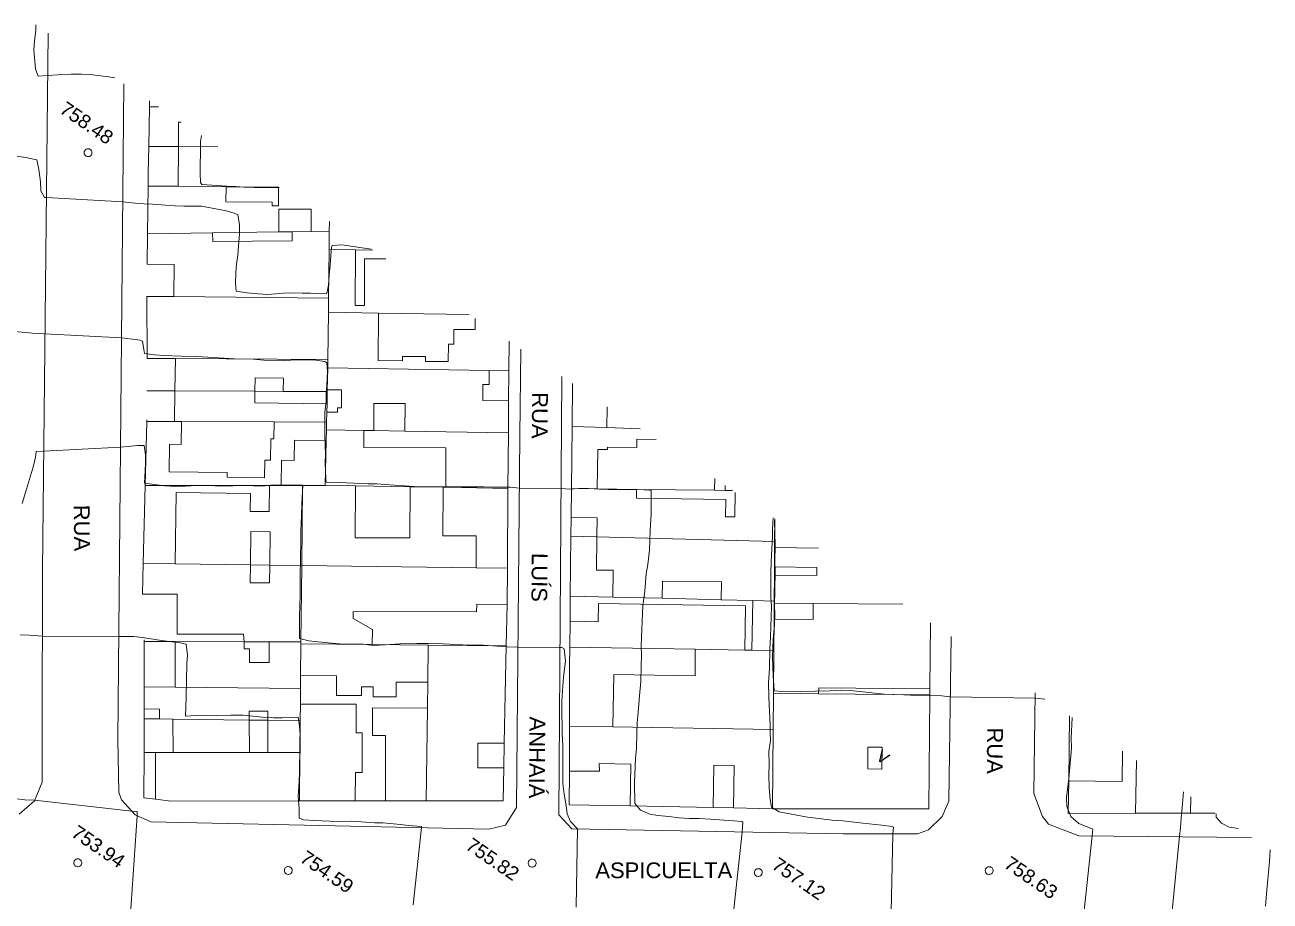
# Model space of a CAD drawing. Header units: metres. Extents: x 322294 to 7190115, y 7390841 to 10157759.
# Drawn here: x 323819.7 to 323977.9, y 7393902 to 7394013.3 of the extents above; entities that cross this region are included whole.
import ezdxf
from ezdxf.enums import TextEntityAlignment as Align

# ---------------------------------------------------------------- set-up
doc = ezdxf.new("R2010")
doc.units = ezdxf.units.M
doc.layers.get('0').update_dxf_attribs({"lineweight": 18})
for name, color, linetype, lineweight in [('100_SIST_VIARIO_MEIO_FIO', 1, 'Continuous', 18), ('160_P_SIMP_ASF_TOP', 7, 'Continuous', 18), ('206_MURO_E_MURO_ARRIMO', 7, 'Continuous', 18), ('214_PROJ_BEIRAL_EDIF', 10, 'Continuous', 18), ('600_CURVA_MESTRA', 14, 'Continuous', 18), ('604_CURVA_INTERM', 7, 'Continuous', 18), ('606_PTO_COTADO', 7, 'Continuous', 18), ('608_PTO_COTADO_INTERVIA', 1, 'Continuous', 18)]:
    doc.layers.add(name, color=color, linetype=linetype, lineweight=lineweight)
doc.styles.add('Style-Arial', font='arial.ttf', dxfattribs={"height": 1.75})

# ---------------------------------------------------------------- blocks, each defined once
blk = doc.blocks.new('SP09')
at = {"color": 0, "linetype": 'Continuous'}
blk.add_lwpolyline([(-0.03, -0.51), (-0.14, -0.49), (-0.24, -0.46), (-0.31, -0.42), (-0.35, -0.39), (-0.42, -0.31), (-0.47, -0.24), (-0.51, -0.15), (-0.52, -0.09), (-0.52, 0.03), (-0.51, 0.11), (-0.48, 0.2), (-0.44, 0.27), (-0.4, 0.33), (-0.32, 0.39), (-0.23, 0.44), (-0.15, 0.48), (-0.1, 0.48), (-0.03, 0.48), (0.08, 0.48), (0.19, 0.44), (0.27, 0.4), (0.35, 0.32), (0.41, 0.23), (0.46, 0.11), (0.48, 0.03), (0.48, -0.03), (0.47, -0.08), (0.44, -0.21), (0.38, -0.3), (0.31, -0.38), (0.23, -0.44), (0.1, -0.49), (0.02, -0.51)], close=True, dxfattribs=at)
blk = doc.blocks.new('SP10')
at = {"color": 0, "linetype": 'Continuous'}
blk.add_lwpolyline([(-0.03, -0.51), (-0.14, -0.49), (-0.24, -0.46), (-0.31, -0.42), (-0.35, -0.39), (-0.42, -0.31), (-0.47, -0.24), (-0.51, -0.15), (-0.52, -0.09), (-0.52, 0.03), (-0.51, 0.11), (-0.48, 0.2), (-0.44, 0.27), (-0.4, 0.33), (-0.32, 0.39), (-0.23, 0.44), (-0.15, 0.48), (-0.1, 0.48), (-0.03, 0.48), (0.08, 0.48), (0.19, 0.44), (0.27, 0.4), (0.35, 0.32), (0.41, 0.23), (0.46, 0.11), (0.48, 0.03), (0.48, -0.03), (0.47, -0.08), (0.44, -0.21), (0.38, -0.3), (0.31, -0.38), (0.23, -0.44), (0.1, -0.49), (0.02, -0.51)], close=True, dxfattribs=at)

msp = doc.modelspace()

# ---------------------------------------------------------------- linework, layer by layer
at = {"layer": '100_SIST_VIARIO_MEIO_FIO'}
for points in [[(323822.68, 7394012.207), (323821.968, 7393943.9), (323821.936, 7393923.47), (323821.912, 7393917.075), (323820.931, 7393914.727), (323819.011, 7393913.015)], [(323882.709, 7393972.089), (323882.608, 7393961.082), (323882.165, 7393913.868), (323880.757, 7393911.614), (323878.64, 7393911.13), (323835.705, 7393912.053), (323833.719, 7393912.934), (323831.981, 7393914.834), (323831.676, 7393915.829), (323831.512, 7393922.472), (323832.298, 7394005.779)], [(323937.346, 7393935.573), (323937.083, 7393914.681), (323936.24, 7393912.732), (323934.48, 7393911.023), (323933.095, 7393910.536), (323923.667, 7393910.501), (323889.207, 7393911.165), (323887.548, 7393912.921), (323887.917, 7393968.608)], [(323948.042, 7393928.425), (323947.849, 7393915.627), (323948.959, 7393912.698), (323949.709, 7393911.759), (323953.567, 7393910.278), (323975.523, 7393910.059)]]:
    msp.add_lwpolyline(points, dxfattribs=at)
at = {"layer": '206_MURO_E_MURO_ARRIMO'}
for p, q in [((323835.536, 7394002.848), (323835.452, 7393997.816)), ((323835.549, 7394003.606), (323835.536, 7394002.848)), ((323835.452, 7393997.816), (323835.396, 7393994.466)), ((323835.396, 7393994.466), (323835.375, 7393992.79)), ((323881.186, 7393969.339), (323881.213, 7393973.088)), ((323881.159, 7393965.522), (323881.186, 7393969.339)), ((323889.22, 7393962.254), (323889.255, 7393967.714)), ((323835.205, 7393962.881), (323835, 7393954.767)), ((323835.211, 7393963.108), (323835.205, 7393962.881)), ((323881.078, 7393954.396), (323881.129, 7393961.444)), ((323889.137, 7393954.368), (323889.22, 7393962.254)), ((323835, 7393954.767), (323834.75, 7393944.857)), ((323881.005, 7393944.271), (323881.078, 7393954.396)), ((323889.099, 7393950.701), (323889.137, 7393954.368)), ((323889.073, 7393948.312), (323889.099, 7393950.701)), ((323888.993, 7393940.716), (323889.073, 7393948.312)), ((323888.96, 7393937.506), (323888.993, 7393940.716)), ((323880.866, 7393934.401), (323880.972, 7393939.654)), ((323888.925, 7393934.226), (323888.96, 7393937.506)), ((323934.734, 7393937.319), (323934.658, 7393928.938)), ((323834.877, 7393934.952), (323834.869, 7393929.206)), ((323834.877, 7393935.168), (323834.877, 7393934.952)), ((323888.899, 7393931.805), (323888.925, 7393934.226)), ((323888.886, 7393924.168), (323888.899, 7393931.805)), ((323934.652, 7393928.187), (323934.522, 7393913.709)), ((323934.658, 7393928.938), (323934.652, 7393928.187)), ((323834.866, 7393926.383), (323834.864, 7393925.135)), ((323834.864, 7393925.135), (323834.859, 7393920.843)), ((323888.876, 7393918.481), (323888.886, 7393924.168)), ((323880.554, 7393918.893), (323880.617, 7393922.029)), ((323834.859, 7393920.843), (323834.851, 7393915.075)), ((323888.869, 7393914.21), (323888.876, 7393918.481)), ((323834.851, 7393915.075), (323836.336, 7393914.908)), ((323861.686, 7393914.708), (323865.509, 7393914.711)), ((323896.596, 7393914.059), (323888.869, 7393914.21)), ((323907.129, 7393913.855), (323896.596, 7393914.059)), ((323909.737, 7393913.804), (323907.129, 7393913.855)), ((323914.672, 7393913.711), (323909.737, 7393913.804)), ((323934.522, 7393913.709), (323914.672, 7393913.711))]:
    msp.add_line(p, q, dxfattribs=at)
for points in [[(323835.536, 7394002.848), (323836.693, 7394002.841)], [(323839.231, 7393997.804), (323835.452, 7393997.816)], [(323853.691, 7393986.989), (323851.961, 7393986.962)], [(323881.186, 7393969.339), (323878.702, 7393969.38)], [(323838.789, 7393966.78), (323835.225, 7393966.799)], [(323852.546, 7393966.706), (323848.932, 7393966.725)], [(323858.101, 7393965.141), (323858.134, 7393966.676)], [(323838.739, 7393962.871), (323835.205, 7393962.881)], [(323864.033, 7393961.725), (323867.996, 7393961.66)], [(323893.637, 7393962.108), (323889.22, 7393962.254)], [(323897.852, 7393961.968), (323893.637, 7393962.108)], [(323835, 7393954.767), (323850.784, 7393954.774)], [(323873.184, 7393954.525), (323881.078, 7393954.396)], [(323889.137, 7393954.368), (323892.4, 7393954.329)], [(323892.4, 7393954.329), (323897.411, 7393954.268)], [(323897.411, 7393954.268), (323907.315, 7393954.147)], [(323907.315, 7393954.147), (323908.653, 7393954.131)], [(323908.653, 7393954.131), (323909.595, 7393954.12)], [(323914.973, 7393950.526), (323914.95, 7393947.658)], [(323889.073, 7393948.312), (323892.373, 7393948.228)], [(323892.373, 7393948.228), (323914.95, 7393947.658)], [(323914.923, 7393944.407), (323914.943, 7393946.862)], [(323914.95, 7393947.658), (323914.943, 7393946.862)], [(323914.943, 7393946.862), (323920.524, 7393946.816)], [(323848.374, 7393944.684), (323850.817, 7393944.653)], [(323914.915, 7393943.373), (323914.923, 7393944.407)], [(323914.888, 7393940.082), (323914.915, 7393943.373)], [(323888.993, 7393940.716), (323894.389, 7393940.584)], [(323894.389, 7393940.584), (323900.678, 7393940.43)], [(323900.678, 7393940.43), (323908.168, 7393940.246)], [(323908.168, 7393940.246), (323912.158, 7393940.148)], [(323912.158, 7393940.148), (323914.888, 7393940.082)], [(323914.885, 7393939.801), (323914.869, 7393937.782)], [(323914.888, 7393940.082), (323914.885, 7393939.801)], [(323914.885, 7393939.801), (323919.84, 7393939.76)], [(323919.84, 7393939.76), (323931.221, 7393939.667)], [(323914.869, 7393937.782), (323914.836, 7393933.801)], [(323838.821, 7393934.94), (323834.877, 7393934.952)], [(323904.859, 7393933.965), (323888.925, 7393934.226)], [(323911.153, 7393933.862), (323904.859, 7393933.965)], [(323912.063, 7393933.847), (323911.153, 7393933.862)], [(323914.836, 7393933.801), (323912.063, 7393933.847)], [(323914.836, 7393933.801), (323914.792, 7393928.349)], [(323914.792, 7393928.349), (323914.754, 7393923.779)], [(323920.536, 7393928.302), (323914.792, 7393928.349)], [(323934.652, 7393928.187), (323920.536, 7393928.302)], [(323836.807, 7393925.111), (323834.864, 7393925.135)], [(323850.593, 7393924.943), (323848.232, 7393924.972)], [(323888.886, 7393924.168), (323894.411, 7393924.085)], [(323894.411, 7393924.085), (323914.754, 7393923.779)], [(323914.754, 7393923.779), (323914.672, 7393913.711)], [(323834.859, 7393920.843), (323836.331, 7393920.844)]]:
    msp.add_lwpolyline(points, dxfattribs=at)
at = {"layer": '214_PROJ_BEIRAL_EDIF'}
for points in [[(323844.254, 7393997.788), (323839.231, 7393997.804), (323839.257, 7394000.911), (323839.587, 7394000.908)], [(323844.254, 7393997.788), (323839.231, 7393997.804), (323839.187, 7393992.757)], [(323858.398, 7393988.336), (323858.385, 7393987.059), (323856.076, 7393987.024), (323856.1, 7393989.837), (323851.986, 7393989.873), (323851.961, 7393986.962), (323843.57, 7393986.836), (323835.299, 7393986.712), (323835.375, 7393992.79), (323839.187, 7393992.757), (323845.285, 7393992.705), (323845.268, 7393990.781), (323851.136, 7393990.731), (323851.133, 7393990.286), (323851.925, 7393990.28), (323851.945, 7393992.648)], [(323839.187, 7393992.757), (323845.285, 7393992.705), (323851.945, 7393992.648), (323851.946, 7393992.648)], [(323851.945, 7393992.648), (323851.946, 7393992.648)], [(323863.922, 7393984.644), (323861.715, 7393984.68), (323858.36, 7393984.735), (323858.385, 7393987.059), (323858.398, 7393988.336)], [(323861.715, 7393984.68), (323858.36, 7393984.735), (323858.294, 7393978.553), (323858.275, 7393976.759), (323864.618, 7393976.655), (323876.159, 7393976.466)], [(323865.585, 7393983.533), (323862.875, 7393983.543), (323862.851, 7393977.618), (323861.687, 7393977.623), (323861.715, 7393984.68)], [(323876.159, 7393976.466), (323864.618, 7393976.655), (323864.594, 7393970.616), (323867.697, 7393970.604), (323867.7, 7393971.15), (323870.622, 7393971.138), (323870.619, 7393970.503), (323873.504, 7393970.491), (323873.513, 7393972.708), (323874.217, 7393972.705), (323874.225, 7393974.56), (323876.898, 7393974.55), (323876.904, 7393975.968)], [(323893.676, 7393964.759), (323893.637, 7393962.108)], [(323893.637, 7393962.108), (323897.852, 7393961.968)], [(323899.886, 7393960.609), (323897.441, 7393960.645), (323897.425, 7393959.58), (323893.711, 7393959.636), (323893.707, 7393959.331), (323892.476, 7393959.35), (323892.4, 7393954.329)], [(323892.4, 7393954.329), (323897.411, 7393954.268), (323907.315, 7393954.147), (323907.338, 7393955.629)], [(323909.595, 7393954.12), (323908.653, 7393954.131), (323908.662, 7393954.743)], [(323909.941, 7393953.889), (323909.894, 7393950.765), (323908.697, 7393950.783), (323908.73, 7393952.979), (323897.395, 7393953.15), (323897.411, 7393954.268), (323892.4, 7393954.329), (323889.137, 7393954.368), (323889.099, 7393950.701), (323892.409, 7393950.651), (323892.373, 7393948.228), (323914.95, 7393947.658), (323914.973, 7393950.526)], [(323914.973, 7393950.526), (323914.95, 7393947.658), (323914.943, 7393946.862), (323920.524, 7393946.816)], [(323914.923, 7393944.407), (323914.943, 7393946.862), (323920.524, 7393946.816)], [(323931.221, 7393939.667), (323919.84, 7393939.76), (323914.885, 7393939.801), (323914.888, 7393940.082), (323914.915, 7393943.373), (323920.297, 7393943.329), (323920.305, 7393944.363), (323914.923, 7393944.407)], [(323914.869, 7393937.782), (323919.824, 7393937.742), (323919.84, 7393939.76), (323931.221, 7393939.667)], [(323934.734, 7393937.319), (323934.658, 7393928.938), (323920.542, 7393929.053), (323920.536, 7393928.302), (323914.792, 7393928.349), (323914.836, 7393933.801), (323914.869, 7393937.782)], [(323952.411, 7393925.505), (323952.297, 7393917.253), (323959.082, 7393917.159), (323959.135, 7393921.011)], [(323960.793, 7393913.137), (323952.24, 7393913.119), (323952.297, 7393917.253), (323959.082, 7393917.159), (323959.135, 7393921.011)], [(323967.784, 7393915.231), (323967.77, 7393913.152), (323960.793, 7393913.137), (323960.887, 7393919.84)], [(323960.887, 7393919.84), (323960.793, 7393913.137)], [(323970.885, 7393913.159), (323967.77, 7393913.152), (323967.784, 7393915.231)]]:
    msp.add_lwpolyline(points, dxfattribs=at)
for points in [[(323835.299, 7393986.712), (323835.25, 7393982.864), (323838.704, 7393982.82), (323838.653, 7393978.754), (323858.294, 7393978.553), (323858.36, 7393984.735), (323858.385, 7393987.059), (323856.076, 7393987.024), (323853.691, 7393986.989), (323853.676, 7393985.815), (323843.619, 7393985.74), (323843.57, 7393986.836)], [(323838.653, 7393978.754), (323858.294, 7393978.553), (323858.275, 7393976.759), (323858.211, 7393970.766), (323838.84, 7393970.874), (323835.24, 7393970.894), (323835.228, 7393978.742)], [(323838.84, 7393970.874), (323858.211, 7393970.766), (323858.199, 7393969.717), (323858.139, 7393966.911), (323858.134, 7393966.676), (323852.546, 7393966.706), (323852.567, 7393968.391), (323848.954, 7393968.437), (323848.932, 7393966.725), (323838.789, 7393966.78)], [(323858.199, 7393969.717), (323878.702, 7393969.38), (323878.695, 7393967.576), (323877.881, 7393967.579), (323877.872, 7393965.535), (323881.159, 7393965.522), (323881.129, 7393961.444), (323867.996, 7393961.66), (323868.01, 7393965.17), (323864.047, 7393965.185), (323864.033, 7393961.725), (323862.764, 7393961.746), (323858.03, 7393961.824), (323858.051, 7393962.811), (323858.078, 7393964.064), (323859.427, 7393964.058), (323859.429, 7393964.618), (323859.946, 7393964.616), (323859.955, 7393966.904), (323858.139, 7393966.911)], [(323851.384, 7393962.832), (323839.609, 7393962.868), (323838.739, 7393962.871), (323838.789, 7393966.78), (323848.932, 7393966.725), (323848.914, 7393965.257), (323858.101, 7393965.141), (323858.078, 7393964.064), (323858.051, 7393962.811)], [(323839.609, 7393962.868), (323851.384, 7393962.832), (323851.357, 7393960.682), (323850.955, 7393960.687), (323850.921, 7393957.969), (323850.185, 7393957.978), (323850.157, 7393955.746), (323845.429, 7393955.806), (323845.437, 7393956.389), (323838.065, 7393956.482), (323838.11, 7393959.989), (323839.572, 7393959.97)], [(323858.002, 7393960.482), (323857.88, 7393954.777), (323861.72, 7393954.714), (323868.646, 7393954.6), (323872.83, 7393954.531), (323873.184, 7393954.525), (323873.204, 7393959.542), (323862.755, 7393959.584), (323862.764, 7393961.746), (323858.03, 7393961.824)], [(323858.002, 7393960.482), (323853.966, 7393960.533), (323853.933, 7393957.947), (323852.303, 7393957.967), (323852.262, 7393954.774), (323854.999, 7393954.776), (323857.88, 7393954.777)], [(323850.817, 7393944.653), (323854.894, 7393944.602), (323854.999, 7393954.776), (323852.262, 7393954.774), (323850.784, 7393954.774), (323850.741, 7393951.438), (323848.335, 7393951.468), (323848.364, 7393953.761), (323838.942, 7393953.881), (323838.827, 7393944.805), (323848.374, 7393944.684), (323848.428, 7393948.915), (323850.871, 7393948.884)], [(323877.03, 7393944.321), (323854.894, 7393944.602), (323854.999, 7393954.776), (323857.88, 7393954.777), (323861.72, 7393954.714), (323861.693, 7393948.12), (323868.621, 7393948.092), (323868.646, 7393954.6), (323872.83, 7393954.531), (323872.805, 7393948.369), (323877.046, 7393948.352)], [(323892.373, 7393948.228), (323892.309, 7393944.022), (323894.44, 7393943.99), (323894.389, 7393940.584), (323900.678, 7393940.43), (323900.711, 7393942.615), (323908.202, 7393942.503), (323908.168, 7393940.246), (323912.158, 7393940.148), (323914.888, 7393940.082), (323914.915, 7393943.373), (323914.923, 7393944.407), (323914.943, 7393946.862), (323914.95, 7393947.658)], [(323834.651, 7393940.948), (323839.059, 7393940.952), (323839.063, 7393935.871), (323847.476, 7393935.878), (323847.596, 7393934.911), (323850.744, 7393934.901), (323854.793, 7393934.888), (323854.894, 7393944.602), (323850.817, 7393944.653), (323850.789, 7393942.375), (323848.345, 7393942.406), (323848.374, 7393944.684), (323838.827, 7393944.805), (323834.75, 7393944.857)], [(323877.03, 7393944.321), (323854.894, 7393944.602), (323854.793, 7393934.888), (323854.791, 7393934.66), (323863.854, 7393934.57), (323863.861, 7393936.48), (323861.426, 7393937.878), (323861.429, 7393938.757), (323877.103, 7393938.694), (323877.107, 7393939.669), (323880.972, 7393939.654), (323881.005, 7393944.271)], [(323888.96, 7393937.506), (323888.925, 7393934.226), (323904.859, 7393933.965), (323911.153, 7393933.862), (323911.238, 7393939.49), (323892.583, 7393939.77), (323892.548, 7393937.453)], [(323914.869, 7393937.782), (323914.836, 7393933.801), (323912.063, 7393933.847), (323912.158, 7393940.148), (323914.888, 7393940.082), (323914.885, 7393939.801)], [(323854.749, 7393930.612), (323854.732, 7393928.964), (323838.826, 7393929.158), (323838.821, 7393934.94), (323847.596, 7393934.911), (323847.596, 7393934.009), (323848.251, 7393934.009), (323848.252, 7393932.272), (323850.746, 7393932.274), (323850.744, 7393934.901), (323854.793, 7393934.888), (323854.791, 7393934.66)], [(323870.887, 7393929.783), (323870.952, 7393934.499), (323863.854, 7393934.57), (323854.791, 7393934.66), (323854.749, 7393930.612), (323859.3, 7393930.594), (323859.29, 7393928.087), (323862.481, 7393928.074), (323862.486, 7393929.177), (323863.98, 7393929.171), (323863.975, 7393927.929), (323866.89, 7393927.918), (323866.898, 7393929.799)], [(323870.842, 7393926.474), (323870.887, 7393929.783), (323870.952, 7393934.499), (323880.866, 7393934.401), (323880.617, 7393922.029), (323877.257, 7393922.043), (323877.244, 7393918.906), (323880.554, 7393918.893), (323880.47, 7393914.725), (323870.68, 7393914.716)], [(323894.411, 7393924.085), (323914.754, 7393923.779), (323914.792, 7393928.349), (323914.836, 7393933.801), (323912.063, 7393933.847), (323911.153, 7393933.862), (323904.859, 7393933.965), (323904.849, 7393930.579), (323894.511, 7393930.734)], [(323854.712, 7393927.006), (323854.732, 7393928.964), (323838.826, 7393929.158), (323834.869, 7393929.206), (323834.866, 7393926.383), (323836.822, 7393926.359), (323836.807, 7393925.111), (323838.539, 7393925.09), (323848.232, 7393924.972), (323848.231, 7393926.085), (323850.592, 7393926.087), (323850.593, 7393924.943), (323854.69, 7393924.894)], [(323920.536, 7393928.302), (323934.652, 7393928.187), (323934.522, 7393913.709), (323914.672, 7393913.711), (323914.754, 7393923.779), (323914.792, 7393928.349)], [(323854.712, 7393927.006), (323854.69, 7393924.894), (323854.649, 7393920.858), (323854.585, 7393914.701), (323861.686, 7393914.708), (323861.7, 7393918.304), (323862.561, 7393918.301), (323862.581, 7393923.345), (323861.803, 7393923.348), (323861.817, 7393926.978)], [(323870.842, 7393926.474), (323863.872, 7393926.501), (323863.858, 7393922.995), (323865.541, 7393922.988), (323865.509, 7393914.711), (323870.68, 7393914.716)], [(323848.235, 7393920.853), (323848.232, 7393924.972), (323838.539, 7393925.09), (323838.543, 7393920.845)], [(323850.596, 7393920.855), (323850.593, 7393924.943), (323854.69, 7393924.894), (323854.649, 7393920.858)], [(323909.737, 7393913.804), (323909.818, 7393919.189), (323907.209, 7393919.228), (323907.129, 7393913.855), (323896.596, 7393914.059), (323896.676, 7393919.385), (323892.658, 7393919.445), (323892.724, 7393918.465), (323888.876, 7393918.481), (323888.886, 7393924.168), (323894.411, 7393924.085), (323914.754, 7393923.779), (323914.672, 7393913.711)], [(323928.583, 7393921.52), (323928.56, 7393918.744), (323926.769, 7393918.759), (323926.792, 7393921.534)], [(323838.543, 7393920.845), (323848.235, 7393920.853), (323850.596, 7393920.855), (323854.649, 7393920.858), (323854.585, 7393914.701), (323838.315, 7393914.686), (323836.336, 7393914.908), (323836.331, 7393920.844)]]:
    msp.add_lwpolyline(points, close=True, dxfattribs=at)
at = {"layer": '600_CURVA_MESTRA'}
for points, elevation in [([(323869.053, 7393901.482), (323870.095, 7393911.314), (323870.109, 7393911.459), (323868.44, 7393911.591), (323867.439, 7393911.707), (323865.209, 7393911.894), (323864.187, 7393911.928), (323861.24, 7393912.126), (323860.118, 7393912.094), (323858.506, 7393912.127), (323856.4, 7393912.214), (323855.143, 7393912.311), (323854.562, 7393912.526), (323854.542, 7393913.694), (323854.446, 7393915.26), (323854.521, 7393916.488), (323854.596, 7393918.127), (323854.625, 7393919.543), (323854.685, 7393921.095), (323854.694, 7393923.152), (323854.601, 7393924.184), (323854.422, 7393925.348), (323852.407, 7393925.265), (323851.319, 7393925.264), (323850.217, 7393925.294), (323849.157, 7393925.421), (323847.43, 7393925.577), (323845.89, 7393925.592), (323844.008, 7393925.554), (323842.711, 7393925.585), (323841.535, 7393925.544), (323840.126, 7393925.448), (323840.215, 7393927.853), (323840.275, 7393932.133), (323840.385, 7393933.225), (323840.2, 7393934.603), (323839.465, 7393934.754), (323837.085, 7393935.051), (323834.669, 7393935.447), (323833.548, 7393935.575), (323831.635, 7393935.565), (323821.955, 7393935.618), (323820.257, 7393935.764), (323819.149, 7393935.779)], 755), ([(323963.489, 7393864.578), (323963.489, 7393864.6), (323963.604, 7393867.03), (323963.721, 7393868.793), (323963.857, 7393871.294), (323963.953, 7393873.682), (323964.075, 7393876.118), (323964.085, 7393879.914), (323963.985, 7393882.533), (323964.109, 7393884.744), (323964.582, 7393889.482), (323964.982, 7393893.98), (323965.043, 7393895.623), (323965.197, 7393896.663), (323965.264, 7393897.861), (323965.409, 7393900.312), (323966.378, 7393910.219), (323966.497, 7393911.332), (323966.56, 7393912.506), (323966.763, 7393914.322), (323966.869, 7393915.842)], 760)]:
    msp.add_lwpolyline(points, dxfattribs=dict(at, elevation=elevation))
at = {"layer": '604_CURVA_INTERM', "flags": 128}
for points, elevation in [([(323831.171, 7394006.532), (323830.374, 7394006.651), (323829.325, 7394006.769), (323827.976, 7394006.949), (323826.939, 7394007.01), (323825.627, 7394006.993), (323823.963, 7394006.928), (323822.55, 7394006.849), (323821.405, 7394006.752), (323821.083, 7394007.616), (323820.877, 7394010.09), (323820.948, 7394011.229), (323821.1, 7394012.566), (323821.109, 7394013.256)], 759), ([(323852.026, 7393992.595), (323851.259, 7393992.575), (323849.477, 7393992.618), (323848.844, 7393992.594), (323847.539, 7393992.665), (323846.54, 7393992.747), (323845.378, 7393992.769), (323844.122, 7393992.839), (323842.2, 7393992.993), (323842.038, 7393993.225), (323841.996, 7393994.363), (323842.009, 7393995.672), (323842.048, 7393996.782), (323842.05, 7393998.432), (323842.149, 7393999.196)], 759), ([(323863.723, 7393984.777), (323859.963, 7393985.306), (323858.733, 7393985.239), (323858.648, 7393985.012), (323858.486, 7393982.798), (323858.388, 7393981.453), (323858.272, 7393980.222), (323858.072, 7393979.127), (323857.439, 7393979.104), (323855.987, 7393979.19), (323854.942, 7393979.2), (323853.807, 7393979.235), (323852.59, 7393979.191), (323850.531, 7393979.036), (323849.352, 7393979.097), (323847.966, 7393979.228), (323846.542, 7393979.44), (323846.481, 7393980.47), (323846.506, 7393981.783), (323846.594, 7393982.884), (323846.769, 7393984.03), (323846.872, 7393985.161), (323846.97, 7393986.718), (323846.984, 7393987.921), (323846.775, 7393989.117), (323846.299, 7393989.343), (323845.301, 7393989.628), (323843.322, 7393990.014), (323842.152, 7393990.217), (323841.123, 7393990.24), (323839.91, 7393990.229), (323838.809, 7393990.257), (323837.566, 7393990.348), (323835.949, 7393990.503), (323834.872, 7393990.531), (323833.743, 7393990.618), (323832.157, 7393990.778), (323822.462, 7393991.336), (323822.2, 7393991.349), (323821.768, 7393992.191), (323821.699, 7393993.324), (323821.513, 7393994.888), (323821.246, 7393996.108), (323820.842, 7393996.216), (323819.835, 7393996.407), (323818.365, 7393996.634)], 758), ([(323909.782, 7393900.957), (323910.814, 7393910.748), (323910.912, 7393911.98), (323910.775, 7393912.068), (323909.716, 7393912.179), (323906.756, 7393912.388), (323905.355, 7393912.464), (323904.151, 7393912.447), (323902.814, 7393912.568), (323901.497, 7393912.734), (323900.119, 7393912.86), (323899.077, 7393913.034), (323897.927, 7393913.518), (323897.2, 7393914.364), (323897.133, 7393917.052), (323897.297, 7393920.108), (323897.398, 7393921.35), (323897.441, 7393923.345), (323897.497, 7393924.619), (323897.628, 7393925.978), (323897.777, 7393928.054), (323897.957, 7393929.862), (323898.013, 7393931.824), (323898.034, 7393933.268), (323898.016, 7393934.334), (323898.045, 7393935.547), (323898.229, 7393939.455), (323898.467, 7393941.34), (323898.642, 7393943.563), (323898.854, 7393944.723), (323899.045, 7393946.562), (323899.146, 7393949.062), (323899.262, 7393951.156), (323899.282, 7393952.56), (323899.25, 7393954.15), (323899.053, 7393954.173), (323897.586, 7393954.254), (323896.284, 7393954.211), (323895.093, 7393954.25), (323893.826, 7393954.229), (323892.7, 7393954.272), (323891.291, 7393954.394), (323890.057, 7393954.364), (323888.942, 7393954.3), (323887.823, 7393954.38), (323882.546, 7393954.422), (323881.372, 7393954.528), (323879.106, 7393954.529), (323878, 7393954.589), (323876.97, 7393954.582), (323874.983, 7393954.606), (323870.551, 7393954.574), (323869.152, 7393954.638), (323865.482, 7393954.895), (323864.412, 7393954.99), (323863.326, 7393954.99), (323859.688, 7393955.144), (323857.987, 7393955.19), (323857.93, 7393955.584), (323857.868, 7393957.636), (323857.888, 7393958.727), (323857.813, 7393961.074), (323857.839, 7393964.029), (323857.987, 7393965.44), (323857.997, 7393966.445), (323858.069, 7393967.458), (323858.164, 7393969.249), (323858.066, 7393970.352), (323857.827, 7393970.496), (323856.667, 7393970.693), (323854.36, 7393970.717), (323852.696, 7393970.617), (323850.069, 7393970.675), (323848.705, 7393970.786), (323846.358, 7393970.861), (323843.707, 7393971.033), (323841.486, 7393971.152), (323839.576, 7393971.194), (323837.403, 7393971.273), (323836.202, 7393971.365), (323834.915, 7393971.535), (323834.825, 7393972.016), (323834.683, 7393973.106), (323834.343, 7393973.202), (323834.057, 7393973.243), (323831.994, 7393973.516), (323822.282, 7393974.003), (323820.653, 7393974.109), (323818.443, 7393974.322)], 757), ([(323889.742, 7393901.214), (323889.902, 7393911.152), (323889.011, 7393912.065), (323888.613, 7393913.062), (323888.463, 7393914.103), (323888.206, 7393915.569), (323888.066, 7393916.91), (323888.029, 7393918.67), (323888.052, 7393920.041), (323888.052, 7393921.749), (323887.982, 7393923.205), (323887.98, 7393924.367), (323887.923, 7393925.522), (323887.922, 7393927.323), (323887.998, 7393928.66), (323888.135, 7393930.452), (323888.373, 7393932.46), (323888.223, 7393934.022), (323887.933, 7393934.167), (323887.689, 7393934.179), (323882.356, 7393934.222), (323880.975, 7393934.277), (323879.137, 7393934.382), (323877.339, 7393934.541), (323876.214, 7393934.469), (323872.843, 7393934.635), (323870.982, 7393934.688), (323869.517, 7393934.711), (323867.388, 7393934.667), (323865.484, 7393934.524), (323864.017, 7393934.442), (323862.741, 7393934.585), (323860.164, 7393934.623), (323857.776, 7393934.812), (323855.773, 7393935.019), (323854.614, 7393935.323), (323854.603, 7393936.041), (323854.613, 7393938.117), (323854.69, 7393940.811), (323854.674, 7393943.265), (323854.771, 7393947.702), (323854.795, 7393948.94), (323854.866, 7393950.998), (323854.893, 7393952.39), (323855.043, 7393954.792), (323854.952, 7393954.837), (323852.468, 7393954.785), (323851.275, 7393954.846), (323850.218, 7393954.73), (323848.758, 7393954.726), (323847.696, 7393954.751), (323844.564, 7393954.686), (323843.224, 7393954.745), (323841.59, 7393954.748), (323840.128, 7393954.652), (323838.81, 7393954.626), (323837.511, 7393954.716), (323836.471, 7393954.834), (323834.939, 7393955.072), (323835.039, 7393957.498), (323835.059, 7393958.649), (323834.879, 7393959.817), (323834.022, 7393959.825), (323832.828, 7393959.728), (323831.862, 7393959.626), (323822.127, 7393959.13), (323821.164, 7393959.059), (323821.078, 7393958.366), (323820.834, 7393957.258), (323819.801, 7393953.859), (323819.368, 7393952.488)], 756), ([(323929.76, 7393900.627), (323929.977, 7393910.473), (323930.052, 7393911.365), (323929.892, 7393911.435), (323928.543, 7393911.606), (323926.149, 7393911.859), (323925.083, 7393912.015), (323923.607, 7393912.188), (323922.245, 7393912.235), (323919.124, 7393912.622), (323915.543, 7393913.29), (323914.54, 7393913.888), (323914.366, 7393914.878), (323914.26, 7393916.338), (323914.217, 7393918.029), (323914.254, 7393919.357), (323914.231, 7393920.99), (323914.424, 7393922.336), (323914.377, 7393923.398), (323914.398, 7393924.422), (323914.267, 7393926.901), (323914.193, 7393927.971), (323914.186, 7393929.705), (323914.275, 7393931.504), (323914.358, 7393933.914), (323914.421, 7393935.538), (323914.451, 7393936.801), (323914.503, 7393938.077), (323914.529, 7393939.439), (323914.47, 7393940.516), (323914.483, 7393941.596), (323914.452, 7393942.676), (323914.459, 7393943.828), (323914.53, 7393945.974), (323914.678, 7393948.247), (323914.69, 7393949.276), (323914.762, 7393950.667)], 758), ([(323949.242, 7393927.623), (323948.032, 7393927.753), (323937.25, 7393927.902), (323936.17, 7393928.048), (323933.043, 7393928.087), (323931.353, 7393928.157), (323928.84, 7393928.235), (323924.577, 7393928.701), (323923.293, 7393928.745), (323921.944, 7393928.678), (323916.41, 7393928.552), (323914.887, 7393928.673), (323914.833, 7393929.331), (323914.776, 7393930.597), (323914.697, 7393931.742), (323914.69, 7393933.026), (323914.753, 7393935.199), (323914.922, 7393937.043), (323914.975, 7393938.425), (323914.95, 7393939.44), (323915.002, 7393943.753), (323914.952, 7393945.109), (323915.006, 7393947.136), (323914.95, 7393950.223), (323914.972, 7393950.526)], 759), ([(323954.222, 7393900.401), (323955.258, 7393910.261), (323955.373, 7393911.113), (323953.6, 7393911.816), (323952.573, 7393912.726), (323952.063, 7393913.999), (323952.015, 7393915.133), (323952.314, 7393917.53), (323952.645, 7393921.4), (323952.627, 7393922.682), (323952.722, 7393925.298)], 759), ([(323818.335, 7393914.987), (323819.732, 7393914.854), (323820.96, 7393914.797), (323833.302, 7393913.391), (323833.998, 7393913.333), (323833.974, 7393912.821), (323833.088, 7393899.778)], 754), ([(323971.025, 7393913.065), (323971.013, 7393912.62), (323971.72, 7393911.871), (323972.666, 7393911.367), (323973.851, 7393911.176)], 761), ([(323977.871, 7393908.49), (323977.798, 7393907.022), (323977.558, 7393904.296), (323977.403, 7393902.885), (323977.308, 7393901.344)], 761)]:
    msp.add_lwpolyline(points, dxfattribs=dict(at, elevation=elevation))

# ---------------------------------------------------------------- block references
at = {"layer": '606_PTO_COTADO', "rotation": 325.5688295630279}
for p in [(323827.782, 7393997.019, 758.47), (323853.204, 7393905.852, 754.58), (323912.9, 7393905.588, 757.12)]:
    msp.add_blockref('SP09', p, dxfattribs=at)
at = {"layer": '608_PTO_COTADO_INTERVIA', "rotation": 325.5688295630279}
for p in [(323826.472, 7393906.834, 753.941), (323884.183, 7393906.792, 755.816), (323942.221, 7393905.839, 758.626)]:
    msp.add_blockref('SP10', p, dxfattribs=at)

# ---------------------------------------------------------------- texts
at = {"layer": '160_P_SIMP_ASF_TOP', "style": 'Style-Arial'}
for s, rotation, p in [('RUA', 269.47156, (323885.157, 7393966.609)), ('LUÍS', 269.47156, (323885.114, 7393946.186)), ('ANHAIÁ', 269.47156, (323884.831, 7393925.414)), ('RUA', 269.5061, (323942.946, 7393924.03)), ('ASPICUELTA', 0.03988, (323892.175, 7393905.881))]:
    msp.add_text(s, height=2, rotation=rotation, dxfattribs=at).set_placement(p, align=Align.MIDDLE_LEFT)
msp.add_text('RUA', height=2, rotation=270.56883, dxfattribs=at).set_placement((323825.937, 7393952.304))
at = {"layer": '214_PROJ_BEIRAL_EDIF', "style": 'Style-Arial'}
msp.add_text('V', height=1.5, rotation=325.56883, dxfattribs=at).set_placement((323927.7, 7393920.044))
at = {"layer": '606_PTO_COTADO', "style": 'Style-Arial'}
for s, p in [('758.48', (323827.582, 7394000.811, 758.47)), ('754.59', (323858.092, 7393905.692, 754.58)), ('757.12', (323918.019, 7393904.822, 757.12))]:
    msp.add_text(s, height=1.75, rotation=325.56883, dxfattribs=at).set_placement(p, align=Align.MIDDLE_CENTER)
at = {"layer": '608_PTO_COTADO_INTERVIA', "style": 'Style-Arial'}
for s, p in [('753.94', (323829.06, 7393908.901, 753.941)), ('755.82', (323879.131, 7393907.3, 755.816)), ('758.63', (323947.51, 7393904.957, 758.626))]:
    msp.add_text(s, height=1.75, rotation=325.56883, dxfattribs=at).set_placement(p, align=Align.MIDDLE_CENTER)

doc.saveas('drawing.dxf')
